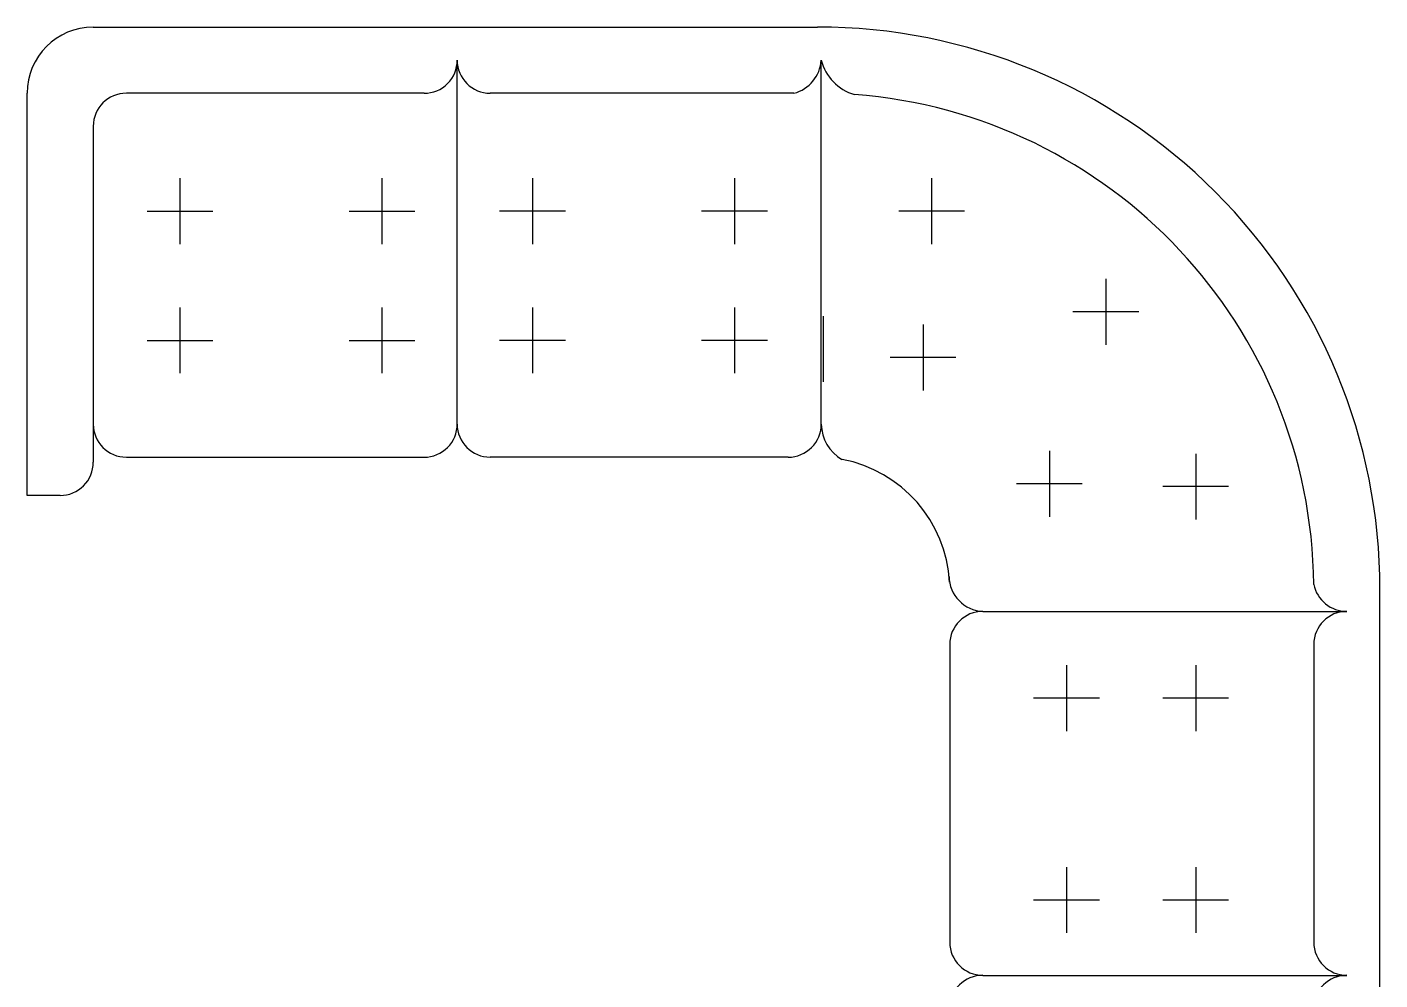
# Model space of a CAD drawing. Header units: millimetres. Extents: x 577 to 2337, y 236 to 943.
# Drawn here: x 1851.255 to 1853.177, y 433.107 to 434.461 of the extents above; entities that cross this region are included whole.
import ezdxf

# ---------------------------------------------------------------- set-up
doc = ezdxf.new("R2010")
doc.units = ezdxf.units.MM
doc.header["$LTSCALE"] = 0.01
doc.layers.add('06-Furn', color=4, linetype='Continuous')

# ---------------------------------------------------------------- blocks, each defined once
blk = doc.blocks.new('A$C5FAE614F')
at = {"layer": '06-Furn', "color": 243}
for p, q in [((4.6197, 1.8652), (4.6197, 0.7994)), ((4.0554, 1.348), (4.5727, 1.348)), ((4.0084, 0.8777), (4.0084, 1.3009)), ((4.5256, 0.8777), (4.5256, 1.3009)), ((4.1743, 1.1942), (4.1743, 1.2878)), ((4.358, 1.1942), (4.358, 1.2878)), ((4.2211, 1.241), (4.1275, 1.241)), ((4.4047, 1.241), (4.3112, 1.241)), ((4.1743, 0.9072), (4.1743, 1.0007)), ((4.358, 0.9072), (4.358, 1.0007)), ((4.2211, 0.9539), (4.1275, 0.9539)), ((4.4047, 0.9539), (4.3112, 0.9539)), ((4.0554, 0.8307), (4.5727, 0.8307)), ((4.1499, 0.6025), (4.1499, 0.6961)), ((4.358, 0.6066), (4.358, 0.7001)), ((2.7441, 0.6658), (2.6971, 0.6658)), ((2.6971, 0.6658), (2.6971, 0.094)), ((4.1967, 0.6493), (4.1032, 0.6493)), ((4.4047, 0.6533), (4.3112, 0.6533)), ((2.7911, 0.1411), (2.7911, 0.6187)), ((2.8382, 0.6113), (3.2614, 0.6113)), ((3.7788, 0.6113), (3.3554, 0.6113)), ((3.3084, 0.5643), (3.3084, 0.047)), ((3.8257, 0.5686), (3.8257, 0.047)), ((3.8283, 0.4108), (3.8283, 0.5044)), ((3.9704, 0.423), (3.9704, 0.5165)), ((2.9144, 0.3986), (2.9144, 0.4922)), ((3.2014, 0.3986), (3.2014, 0.4922)), ((3.4154, 0.3986), (3.4154, 0.4922)), ((3.7024, 0.3986), (3.7024, 0.4922)), ((4.0171, 0.4698), (3.9236, 0.4698)), ((2.8676, 0.4454), (2.9612, 0.4454)), ((3.1547, 0.4454), (3.2482, 0.4454)), ((3.4621, 0.4454), (3.3686, 0.4454)), ((3.7492, 0.4454), (3.6556, 0.4454)), ((4.2302, 0.358), (4.2302, 0.4515)), ((4.277, 0.4048), (4.1834, 0.4048)), ((2.9144, 0.2149), (2.9144, 0.3085)), ((3.2014, 0.2149), (3.2014, 0.3085)), ((3.4154, 0.2149), (3.4154, 0.3085)), ((3.7024, 0.2149), (3.7024, 0.3085)), ((3.9825, 0.2149), (3.9825, 0.3085)), ((2.8676, 0.2617), (2.9612, 0.2617)), ((3.1547, 0.2617), (3.2482, 0.2617)), ((3.4621, 0.2617), (3.3686, 0.2617)), ((3.7492, 0.2617), (3.6556, 0.2617)), ((4.0293, 0.2617), (3.9358, 0.2617)), ((3.2614, 0.094), (2.8382, 0.094)), ((3.7869, 0.094), (3.3554, 0.094)), ((2.7911, 0), (3.8203, 0))]:
    blk.add_line(p, q, dxfattribs=at)
at = {"layer": '06-Furn', "color": 243, "extrusion": (0, 0, -1)}
for centre, major_axis, start_param, end_param in [((4.0554, 1.395), (-0.0333, 0.0333), 3.926991, 5.497787), ((4.5727, 1.395), (-0.0333, 0.0333), 3.926991, 5.497787), ((4.0554, 1.3009), (-0.0333, 0.0333), -0.785398, 0.785398), ((4.5727, 1.3009), (-0.0333, 0.0333), -0.785398, 0.785398), ((4.0554, 0.8777), (-0.0333, 0.0333), 3.926991, 5.497787), ((4.5727, 0.8777), (-0.0333, 0.0333), 3.926991, 5.497787), ((4.0577, 0.7804), (-0.0356, -0.0356), 0.795942, 2.310803), ((4.5727, 0.7826), (-0.034, 0.034), -0.582818, 0.784835), ((3.8203, 0.7994), (-0.5653, 0.5653), 2.356194, 3.926991), ((3.8203, 0.7994), (-0.133, -0.133), 3.981054, 5.310975), ((3.8203, 0.7994), (-0.4988, -0.4988), 3.937112, 5.423065), ((2.7441, 0.6187), (-0.0333, -0.0333), 2.356194, 3.926991), ((2.8382, 0.5643), (-0.0333, 0.0333), -0.785398, 0.785398), ((3.2614, 0.5643), (-0.0333, -0.0333), 2.356194, 3.926991), ((3.3554, 0.5643), (-0.0333, 0.0333), -0.785398, 0.785398), ((3.7788, 0.5643), (-0.0333, -0.0333), 2.356194, 3.926991), ((3.8841, 0.5641), (-0.0412, 0.0412), -0.781132, 0.26604), ((2.8382, 0.1411), (-0.0333, -0.0333), 5.497787, 7.068583), ((2.7911, 0.094), (-0.0665, 0.0665), 3.926991, 5.497787), ((3.2614, 0.047), (-0.0333, -0.0333), 2.356194, 3.926991), ((3.3554, 0.047), (-0.0333, 0.0333), -0.785398, 0.785398), ((3.774, 0.0439), (-0.0366, -0.0366), 2.607595, 3.866443), ((3.8929, 0.0295), (-0.0491, -0.0491), 1.040712, 2.064544)]:
    blk.add_ellipse(centre, major_axis=major_axis, ratio=1, start_param=start_param, end_param=end_param, dxfattribs=at)

msp = doc.modelspace()

# ---------------------------------------------------------------- block references
at = {"layer": '06-Furn', "xscale": -1, "rotation": 180}
msp.add_blockref('A$C5FAE614F', (1848.5576, 434.4611), dxfattribs=at)

doc.saveas('drawing.dxf')
